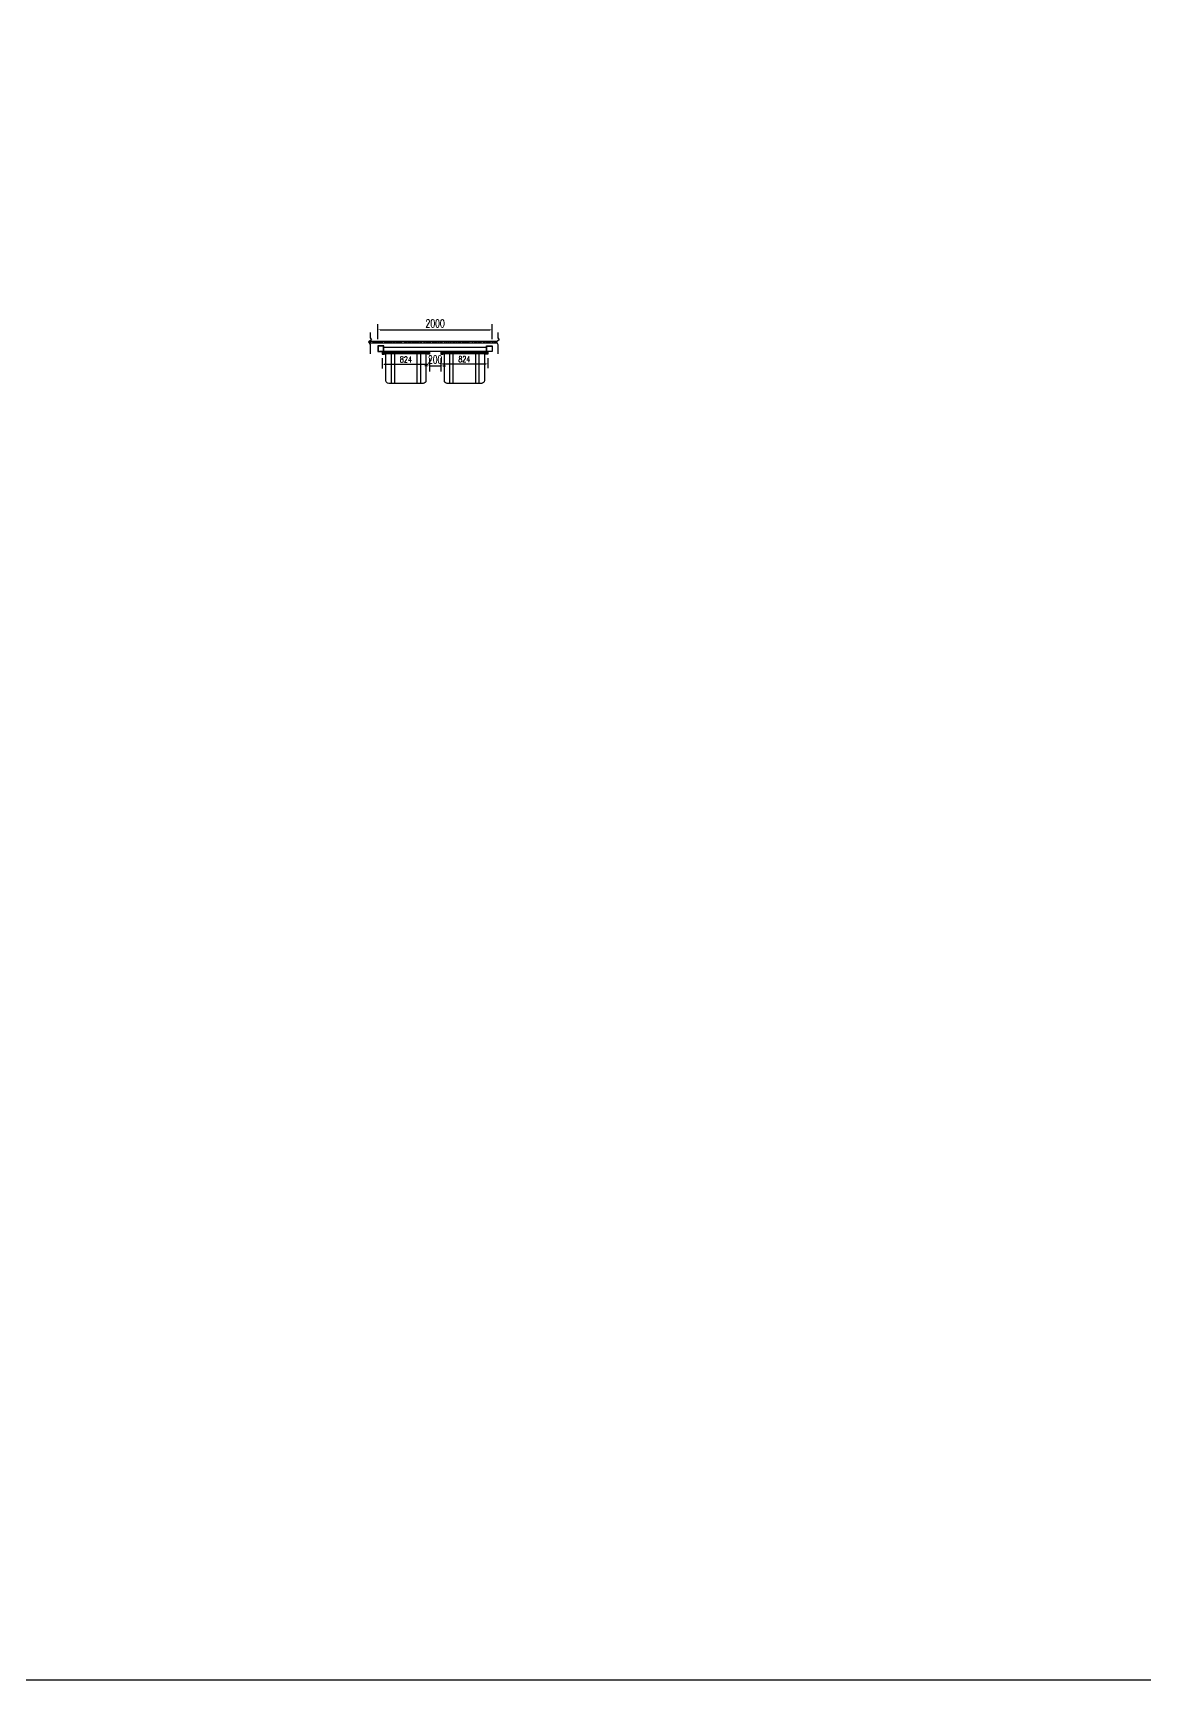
# Model space of a CAD drawing. Extents: x -18540 to 926017, y -610001 to -56924.
# Drawn here: x 47185 to 66623, y -610001 to -581187 of the extents above; entities that cross this region are included whole.
import ezdxf

# ---------------------------------------------------------------- set-up
doc = ezdxf.new("R2010")
doc.units = 0
doc.header["$LTSCALE"] = 10
doc.header["$MEASUREMENT"] = 0
for name, color, linetype in [('BJ02', 2, 'Continuous'), ('W-STEEL_FRAME钢架', 3, 'Continuous'), ('W-WOOD_FLOOR木地板', 30, 'Continuous'), ('浮箱U槽', 5, 'Continuous')]:
    doc.layers.add(name, color=color, linetype=linetype)
doc.styles.add('STANDARD_T3', font='simplex.shx', dxfattribs={"width": 0.7, "bigfont": 'gbcbig.shx'})
doc.dimstyles.new('W&&30', dxfattribs={"dimtxt": 105, "dimasz": 30, "dimexe": 75, "dimexo": 90, "dimgap": 30, "dimtad": 1, "dimdec": 0, "dimzin": 0, "dimdsep": 46, "dimtxsty": 'STANDARD_T3', "dimcen": 0.09, "dimclrd": 1, "dimclre": 1, "dimclrt": 7, "dimazin": 2, "dimtfac": 1, "dimtdec": 0, "dimtix": 1, "dimtmove": 2, "dimatfit": 3, "dimfxl": 100, "dimtolj": 1, "dimtzin": 0, "dimarcsym": 0})
doc.dimstyles.new('W&&40', dxfattribs={"dimtxt": 140, "dimasz": 40, "dimexe": 100, "dimexo": 120, "dimgap": 40, "dimtad": 1, "dimdec": 0, "dimzin": 0, "dimdsep": 46, "dimtxsty": 'STANDARD_T3', "dimcen": 0.09, "dimclrd": 1, "dimclre": 1, "dimclrt": 7, "dimazin": 2, "dimtfac": 1, "dimtdec": 0, "dimtix": 1, "dimtmove": 2, "dimatfit": 3, "dimfxl": 100, "dimtolj": 1, "dimtzin": 0, "dimarcsym": 0})

# ---------------------------------------------------------------- blocks, each defined once
blk = doc.blocks.new('*D1683')
at = {"layer": 'Defpoints', "color": 0, "transparency": 16777216}
for p in [(53297, -586784), (54121, -586784), (54121, -586981)]:
    blk.add_point(p, dxfattribs=at)
at = {"layer": 'W-STEEL_FRAME钢架', "color": 1, "lineweight": -2, "transparency": 16777216}
for p, q in [((53297, -586874), (53297, -587056)), ((54121, -586874), (54121, -587056)), ((53327, -586981), (54091, -586981))]:
    blk.add_line(p, q, dxfattribs=at)
at = {"layer": 'W-STEEL_FRAME钢架', "color": 1, "transparency": 16777216}
for points in [[(53327, -586976), (53327, -586986), (53297, -586981)], [(54091, -586976), (54091, -586986), (54121, -586981)]]:
    blk.add_solid(points, dxfattribs=at)
at = {"layer": 'W-STEEL_FRAME钢架', "color": 7, "transparency": 16777216, "insert": (53709, -586898), "char_height": 105, "attachment_point": 5, "style": 'STANDARD_T3'}
blk.add_mtext('\\A1;824', dxfattribs=at)
blk = doc.blocks.new('*D1684')
at = {"layer": 'Defpoints', "color": 0, "transparency": 16777216}
for p in [(54321, -586784), (55145, -586784), (55145, -586976)]:
    blk.add_point(p, dxfattribs=at)
at = {"layer": 'W-STEEL_FRAME钢架', "color": 1, "lineweight": -2, "transparency": 16777216}
for p, q in [((54321, -586874), (54321, -587051)), ((55145, -586874), (55145, -587051)), ((54351, -586976), (55115, -586976))]:
    blk.add_line(p, q, dxfattribs=at)
at = {"layer": 'W-STEEL_FRAME钢架', "color": 1, "transparency": 16777216}
for points in [[(54351, -586971), (54351, -586981), (54321, -586976)], [(55115, -586971), (55115, -586981), (55145, -586976)]]:
    blk.add_solid(points, dxfattribs=at)
at = {"layer": 'W-STEEL_FRAME钢架', "color": 7, "transparency": 16777216, "insert": (54733, -586893), "char_height": 105, "attachment_point": 5, "style": 'STANDARD_T3'}
blk.add_mtext('\\A1;824', dxfattribs=at)
blk = doc.blocks.new('*D1685')
at = {"layer": 'Defpoints', "color": 0, "transparency": 16777216}
for p in [(55221, -586379), (53221, -586662), (55221, -586662)]:
    blk.add_point(p, dxfattribs=at)
at = {"layer": '浮箱U槽', "color": 1, "lineweight": -2, "transparency": 16777216}
for p, q in [((53221, -586542), (53221, -586279)), ((55221, -586542), (55221, -586279)), ((53261, -586379), (55181, -586379))]:
    blk.add_line(p, q, dxfattribs=at)
at = {"layer": '浮箱U槽', "color": 1, "transparency": 16777216}
for points in [[(53261, -586372), (53261, -586386), (53221, -586379)], [(55181, -586372), (55181, -586386), (55221, -586379)]]:
    blk.add_solid(points, dxfattribs=at)
at = {"layer": '浮箱U槽', "color": 7, "transparency": 16777216, "insert": (54221, -586269), "char_height": 140, "attachment_point": 5, "style": 'STANDARD_T3'}
blk.add_mtext('\\A1;2000', dxfattribs=at)
blk = doc.blocks.new('*D1686')
at = {"layer": 'Defpoints', "color": 0, "transparency": 16777216}
for p in [(54121, -586805), (54321, -586805), (54321, -587011)]:
    blk.add_point(p, dxfattribs=at)
at = {"layer": 'W-WOOD_FLOOR木地板', "color": 1, "lineweight": -2, "transparency": 16777216}
for p, q in [((54121, -586925), (54121, -587111)), ((54321, -586925), (54321, -587111)), ((54081, -587011), (54041, -587011)), ((54121, -587011), (54321, -587011)), ((54361, -587011), (54401, -587011))]:
    blk.add_line(p, q, dxfattribs=at)
at = {"layer": 'W-WOOD_FLOOR木地板', "color": 1, "transparency": 16777216}
for points in [[(54081, -587004), (54081, -587018), (54121, -587011)], [(54361, -587004), (54361, -587018), (54321, -587011)]]:
    blk.add_solid(points, dxfattribs=at)
at = {"layer": 'W-WOOD_FLOOR木地板', "color": 7, "transparency": 16777216, "insert": (54221, -586901), "char_height": 140, "attachment_point": 5, "style": 'STANDARD_T3'}
blk.add_mtext('\\A1;200', dxfattribs=at)
blk = doc.blocks.new('800')
at = {"color": 5, "lineweight": -3}
for p, q in [((-460, 520), (-460, 0)), ((-400, 520), (-400, 0)), ((0, 0), (0, 520)), ((60, 0), (60, 520))]:
    blk.add_line(p, q, dxfattribs=at)
at = {"color": 5}
blk.add_lwpolyline([(200, 550), (200, 520), (150, 520), (-550, 520), (-600, 520), (-600, 550)], close=True, dxfattribs=at)
at = {"color": 5, "lineweight": -3}
blk.add_lwpolyline([(150, 520), (150, 50, -0.414214), (100, 0), (-500, 0, -0.414214), (-550, 50), (-550, 520)], format="xyb", dxfattribs=at)

msp = doc.modelspace()

# ---------------------------------------------------------------- hatches: boundary and pattern name
at = {"layer": 'W-WOOD_FLOOR木地板', "true_color": 0xcd6928}
h = msp.add_hatch(dxfattribs=at)
h.set_pattern_fill('木材', color=32, scale=10)
h.set_pattern_definition([(50, (-390483.46, -410918.653), (25.923532, 93.1234154), [600, -80, 200, -40]), (50, (-390430.26, -410898.653), (-66.465069, 3.554523), [120, -13.2, 240, -30]), (50, (-390463.46, -410884.653), (113.1698317, 176.5639521), [320, -56, 160, -40])])
edge = h.paths.add_edge_path()
edge.add_line((53063, -586584.9), (53057, -586589.1))
edge.add_line((53057, -586589.1), (53067.1, -586608.9))
edge.add_line((53067.1, -586608.9), (53294.6, -586608.9))
edge.add_line((53294.6, -586608.9), (53294.6, -586607.5))
edge.add_line((53294.6, -586607.5), (53309.8, -586607.5))
edge.add_arc((53309.8, -586610.5), 3, 31.86817, 90.00167, ccw=False)
edge.add_line((53312.4, -586608.9), (53316.8, -586608.9))
edge.add_arc((53319.3, -586610.5), 3, 90.00167, 148.13183, ccw=False)
edge.add_line((53319.3, -586607.5), (53329.6, -586607.5))
edge.add_line((53329.6, -586607.5), (53329.6, -586608.9))
edge.add_line((53329.6, -586608.9), (53694.6, -586608.9))
edge.add_line((53694.6, -586608.9), (53694.6, -586607.5))
edge.add_line((53694.6, -586607.5), (53709.8, -586607.5))
edge.add_arc((53709.8, -586610.5), 3, 31.86817, 90.00167, ccw=False)
edge.add_line((53712.4, -586608.9), (53716.8, -586608.9))
edge.add_arc((53719.3, -586610.5), 3, 90.00167, 148.13183, ccw=False)
edge.add_line((53719.3, -586607.5), (53729.6, -586607.5))
edge.add_line((53729.6, -586607.5), (53729.6, -586608.9))
edge.add_line((53729.6, -586608.9), (54094.6, -586608.9))
edge.add_line((54094.6, -586608.9), (54094.6, -586607.5))
edge.add_line((54094.6, -586607.5), (54109.8, -586607.5))
edge.add_arc((54109.8, -586610.5), 3, 31.86817, 90.00167, ccw=False)
edge.add_line((54112.4, -586608.9), (54116.8, -586608.9))
edge.add_arc((54119.3, -586610.5), 3, 90.00167, 148.13183, ccw=False)
edge.add_line((54119.3, -586607.5), (54129.6, -586607.5))
edge.add_line((54129.6, -586607.5), (54129.6, -586608.9))
edge.add_line((54129.6, -586608.9), (54494.6, -586608.9))
edge.add_line((54494.6, -586608.9), (54494.6, -586607.5))
edge.add_line((54494.6, -586607.5), (54509.8, -586607.5))
edge.add_arc((54509.8, -586610.5), 3, 31.86817, 90.00167, ccw=False)
edge.add_line((54512.4, -586608.9), (54516.8, -586608.9))
edge.add_arc((54519.3, -586610.5), 3, 90.00167, 148.13183, ccw=False)
edge.add_line((54519.3, -586607.5), (54529.6, -586607.5))
edge.add_line((54529.6, -586607.5), (54529.6, -586608.9))
edge.add_line((54529.6, -586608.9), (54894.6, -586608.9))
edge.add_line((54894.6, -586608.9), (54894.6, -586607.5))
edge.add_line((54894.6, -586607.5), (54909.8, -586607.5))
edge.add_arc((54909.8, -586610.5), 3, 31.86817, 90.00167, ccw=False)
edge.add_line((54912.4, -586608.9), (54916.8, -586608.9))
edge.add_arc((54919.3, -586610.5), 3, 90.00167, 148.13183, ccw=False)
edge.add_line((54919.3, -586607.5), (54929.6, -586607.5))
edge.add_line((54929.6, -586607.5), (54929.6, -586608.9))
edge.add_line((54929.6, -586608.9), (55296.3, -586608.9))
edge.add_line((55296.3, -586608.9), (55296.3, -586584.9))
edge.add_line((55296.3, -586584.9), (53063, -586584.9))

# ---------------------------------------------------------------- linework, layer by layer
at = {"color": 1, "lineweight": -3}
for p, q in [((55120.9, -586762.1), (53249.6, -586762.1)), ((53321.2, -586684.1), (55120.9, -586684.1))]:
    msp.add_line(p, q, dxfattribs=at)
at = {"color": 2}
for points in [[(53321.2, -586662.1), (53221.2, -586662.1), (53221.2, -586762.1), (53321.2, -586762.1)], [(53316.2, -586667.1), (53226.2, -586667.1), (53226.2, -586757.1), (53316.2, -586757.1)], [(55120.9, -586662.1), (55220.9, -586662.1), (55220.9, -586762.1), (55120.9, -586762.1)], [(55125.9, -586667.1), (55215.9, -586667.1), (55215.9, -586757.1), (55125.9, -586757.1)]]:
    msp.add_lwpolyline(points, close=True, dxfattribs=at)
at = {"color": 4}
for points in [[(53297.2, -586762.1), (53297.2, -586805.1), (53337.2, -586805.1), (53337.2, -586801.1), (53301.2, -586801.1), (53301.2, -586766.1), (53337.2, -586766.1), (53337.2, -586762.1)], [(54121.3, -586762.1), (54121.3, -586805.1), (54081.3, -586805.1), (54081.3, -586801.1), (54117.3, -586801.1), (54117.3, -586766.1), (54081.3, -586766.1), (54081.3, -586762.1)], [(54321.2, -586762.1), (54321.2, -586805.1), (54361.2, -586805.1), (54361.2, -586801.1), (54325.2, -586801.1), (54325.2, -586766.1), (54361.2, -586766.1), (54361.2, -586762.1)], [(55144.7, -586762.2), (55144.7, -586805.2), (55104.7, -586805.2), (55104.7, -586801.2), (55140.7, -586801.2), (55140.7, -586766.2), (55104.7, -586766.2), (55104.7, -586762.2)]]:
    msp.add_lwpolyline(points, close=True, dxfattribs=at)
at = {"layer": 'BJ02'}
msp.add_lwpolyline([(24698.5, -490906.1), (67937.1, -490906.1), (67937.1, -610000.5), (24698.5, -610000.5)], close=True, dxfattribs=at)
at = {"layer": 'W-WOOD_FLOOR木地板', "color": 1}
for points in [[(53082, -586425.9), (53082, -586517.3), (53107.8, -586553.6), (53057.8, -586589.1), (53082, -586636.8), (53082, -586800.8)], [(55316.6, -586425.9), (55316.6, -586517.3), (55342.4, -586553.6), (55292.4, -586589.1), (55316.6, -586636.8), (55316.6, -586800.8)]]:
    msp.add_lwpolyline(points, dxfattribs=at)
at = {"layer": 'W-WOOD_FLOOR木地板'}
for points in [[(55298.3, -586584.9), (53063, -586584.9)], [(53067.1, -586608.9), (55302.4, -586608.9)], [(55296.3, -586608.9), (55296.3, -586584.9)]]:
    msp.add_lwpolyline(points, dxfattribs=at)

# ---------------------------------------------------------------- block references
at = {"layer": '浮箱U槽'}
for p in [(53909.3, -587318.7), (54933.2, -587318.7)]:
    msp.add_blockref('800', p, dxfattribs=at)

# ---------------------------------------------------------------- dimensions: what is measured, and where the dimension line sits
at = {"layer": 'W-STEEL_FRAME钢架'}
for base, p1, p2, picture, middle in [((54121.3, -586980.8), (53297.2, -586783.6), (54121.3, -586783.6), '*D1683', (53709.3, -586898.3)), ((55144.7403, -586975.6493), (54321.1853, -586783.5674), (55144.7403, -586783.6527), '*D1684', (54732.9628, -586893.1493))]:
    dim = msp.add_linear_dim(base=base, p1=p1, p2=p2, dimstyle='W&&30', dxfattribs=at)
    dim.commit()
    dim.dimension.update_dxf_attribs({"geometry": picture, "text_midpoint": middle})
at = {"layer": 'W-WOOD_FLOOR木地板'}
dim = msp.add_linear_dim(base=(54321.2, -587010.9), p1=(54121.3, -586805.1), p2=(54321.2, -586805.1), dimstyle='W&&40', dxfattribs=at)
dim.commit()
dim.dimension.update_dxf_attribs({"geometry": '*D1686', "text_midpoint": (54221.2, -586900.9)})
at = {"layer": '浮箱U槽'}
dim = msp.add_linear_dim(base=(55220.9, -586378.9), p1=(53221.2, -586662.1), p2=(55220.9, -586662.1), angle=180, dimstyle='W&&40', dxfattribs=at)
dim.commit()
dim.dimension.update_dxf_attribs({"geometry": '*D1685', "text_midpoint": (54221.1, -586268.9)})

doc.saveas('drawing.dxf')
